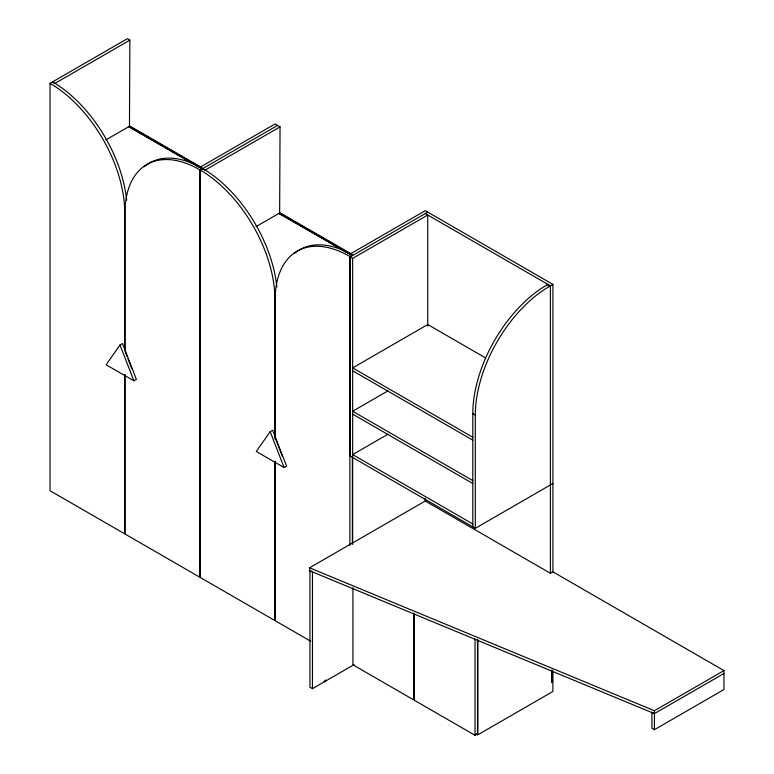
<?xml version="1.0" encoding="UTF-8"?>
<svg xmlns="http://www.w3.org/2000/svg" width="774" height="774" viewBox="0 0 774 774"><rect width="100%" height="100%" fill="white"/><g stroke="black" fill="none" stroke-linecap="round" stroke-linejoin="round"><path stroke-width="1.16" d="M144.206 166.691A105.612 60.972 60 0 1 202.178 168.287L199.673 169.729L199.673 577.133L125.001 534.012L125.001 374.635M349.867 545.37L349.867 256.446L352.373 255.004A105.612 60.972 60 0 0 294.391 253.408M119.989 344.972L106.086 364.757L133.902 380.818L136.398 379.376L122.495 343.53L119.989 344.972L133.902 380.818M270.184 431.689L256.281 451.474L284.087 467.535L286.593 466.083L272.69 430.247L270.184 431.689L284.087 467.535M124.72 374.481L124.72 533.857L50.039 490.735L50.039 83.34L127.362 38.7L129.868 40.142L129.452 127.1M129.868 40.142L54.77 83.505L52.264 82.054M105.874 139.91L129.868 126.056L201.937 167.668M199.953 167.319L275.051 123.966L280.053 126.859L279.637 213.817M274.915 461.188L274.915 620.564L200.234 577.452L200.234 170.057L277.556 125.417M280.053 126.859L204.965 170.212L129.868 126.859M256.068 226.618L280.053 212.773L352.131 254.375M350.148 254.036L425.245 210.683L552.907 284.387L552.907 571.831L550.401 573.273L425.245 501.01L425.245 498.63M552.907 483.508L475.304 528.313L350.148 456.05L350.148 256.929L427.751 212.124M350.148 256.929L352.654 258.371L427.751 215.017L427.751 326.038M472.808 526.862L472.808 413.655A105.216 60.749 -60 0 1 547.208 284.784L547.905 284.387M475.304 528.313L475.304 415.096A105.216 60.749 -60 0 1 549.704 286.235L552.907 284.387M388.113 390.773L352.654 411.246L472.808 480.615M388.113 434.127L352.654 454.599L472.808 523.979M723.961 673.477L654.427 713.618L309.542 570.709L309.542 567.816L425.652 500.778M312.454 688.657L312.454 571.909L309.948 570.467L309.948 687.206L312.454 688.657L354.153 664.585M552.133 682.087L551.707 670.313M414.254 613.501L414.254 700.209L475.033 735.3L477.529 733.858L477.529 639.914M476.145 733.858L477.81 734.816L552.907 691.463L552.907 671M309.542 567.816L654.427 710.726L723.961 670.584L723.961 689.537L654.427 729.679L651.921 728.237L651.921 712.177L654.427 713.618M425.245 213.576L550.401 285.829L550.401 573.273M547.208 284.784L549.704 286.235M280.053 213.576L352.654 255.478M129.19 126.568L200.36 167.658M279.375 213.276L350.554 254.375M128.774 126.801L198.386 166.903M278.959 213.518L348.581 253.611M485.211 357.714L427.751 324.529L352.654 367.892L472.808 437.262M472.808 413.655L475.304 415.096M352.654 370.785L472.808 440.154M352.654 414.138L472.808 483.508M552.307 571.483L723.961 670.584M310.451 641.085L275.186 620.729L275.186 461.352M275.186 437.794L282.355 456.254M125.001 351.077L127.1 356.504M127.942 358.681L131.735 368.453M654.427 710.726L654.427 729.679M552.133 670.071L551.794 682.465L551.794 670.439M477.81 639.74L477.81 734.816M475.033 638.947L475.033 735.3M413.703 613.182L413.703 699.889L352.925 664.808L352.925 587.727M352.654 258.371L352.654 544.18M352.373 455.673L352.373 543.929M275.186 439.622L275.186 299.567A105.612 60.972 60 0 1 349.867 256.446M274.915 437.039L274.915 299.403A105.612 60.972 60 0 0 200.234 170.057M125.001 350.487L125.001 212.85A105.612 60.972 60 0 1 199.673 169.729M124.72 350.332L124.72 212.686A105.612 60.972 60 0 0 50.039 83.34M325.825 679.93A1.18 0.677 0 0 1 324.461 680.81M325.457 680.423A1.18 0.677 0 0 1 325.641 681.352A1.18 0.677 0 0 1 324.025 681.507M52.545 81.899A105.612 60.972 60 0 1 126.646 200.166M202.74 168.606A105.612 60.972 60 0 1 276.831 286.883"/></g></svg>
